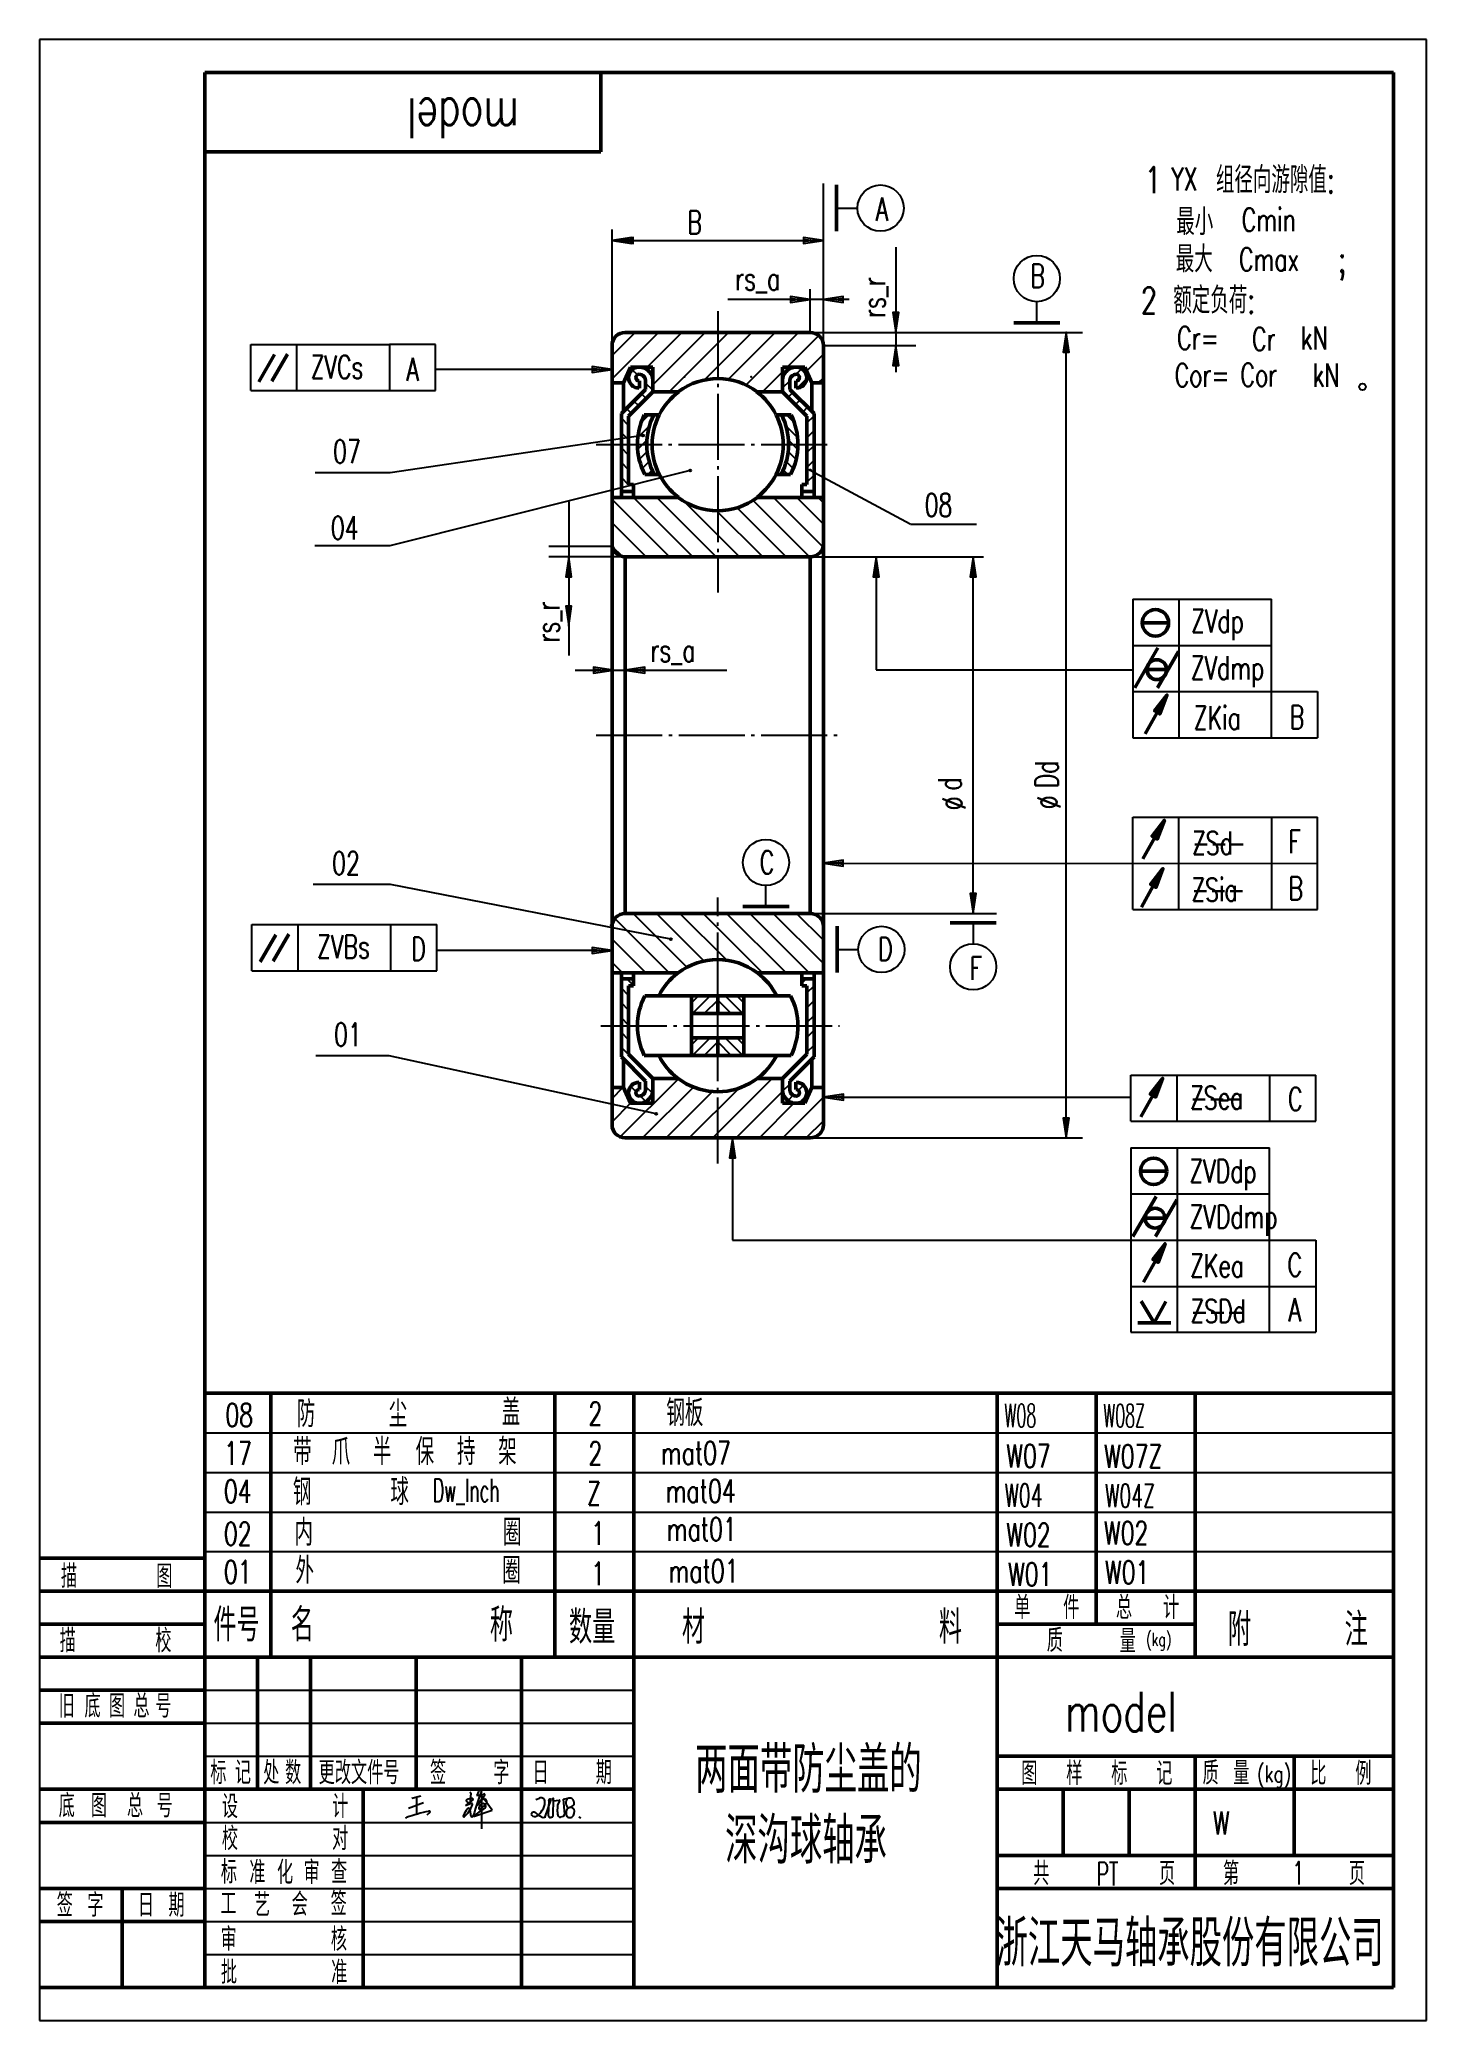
# Model space of a CAD drawing. Header units: millimetres. Extents: x 325 to 535, y 382 to 682.
import ezdxf
from ezdxf.enums import TextEntityAlignment as Align

# ---------------------------------------------------------------- set-up
doc = ezdxf.new("R2010")
doc.units = ezdxf.units.MM
doc.linetypes.add('CENTER', pattern=[12.5, 10, -1, 0.5, -1])
doc.layers.add('1', color=7, linetype='Continuous', lineweight=50)
doc.layers.add('51', color=7, linetype='Continuous', lineweight=50)
for name, color, linetype in [('2', 7, 'Continuous'), ('3', 7, 'CENTER'), ('50', 7, 'Continuous'), ('52', 7, 'Continuous'), ('56', 7, 'Continuous'), ('6', 7, 'Continuous')]:
    doc.layers.add(name, color=color, linetype=linetype)
doc.styles.add('HZ', font='txt.shx', dxfattribs={"width": 0.7, "bigfont": 'HZTXT.shx'})

# ---------------------------------------------------------------- blocks, each defined once
blk = doc.blocks.new('BLK', base_point=(1, 0))
for points in [[(0, 0), (1, 0), (0, 0.15), (0, -0.15), (1, 0)], [(0, 0.07), (0.5, 0), (0, -0.07)]]:
    blk.add_lwpolyline(points)
blk = doc.blocks.new('*X4')
at = {"color": 0}
for p, q in [((90.9, 156.59), (88.22, 159.26)), ((92.02, 157.23), (89.99, 159.26)), ((92.02, 159), (91.76, 159.26)), ((89.13, 156.59), (88.07, 157.65))]:
    blk.add_line(p, q, dxfattribs=at)
blk = doc.blocks.new('JZ', base_point=(74.06, 131.06))
at = {"layer": '1'}
blk.add_line((74.32, 131.19), (81.32, 131.19), dxfattribs=at)
at = {"layer": '2'}
blk.add_line((77.82, 131.19), (77.82, 134.36), dxfattribs=at)
blk.add_circle((77.82, 137.86), 3.5, dxfattribs=at)

msp = doc.modelspace()

# ---------------------------------------------------------------- linework, layer by layer
for p, q in [((381.06, 413.74), (383.34, 414.57)), ((381.56, 415.22), (382.91, 415.6)), ((382.24, 415.41), (382.27, 412.79)), ((390.84, 415.03), (389.68, 414.13)), ((389.68, 414.13), (390.55, 414.45)), ((390.32, 414.36), (389.83, 414.76)), ((390.47, 416.01), (390.32, 414.36)), ((391.65, 416.25), (391.41, 415.62)), ((391.41, 415.62), (391.65, 415.68)), ((391.65, 414.25), (391.59, 414.22)), ((392.6, 415.68), (391.65, 414.25)), ((392.08, 415.61), (392.08, 414.21)), ((393.71, 413.4), (392.08, 415.61)), ((392.08, 414.21), (392.08, 410.58)), ((392.52, 415.59), (392.52, 415.59)), ((400.34, 415.01), (400.88, 415.23)), ((401.76, 412.42), (402.64, 415.05)), ((402.32, 414.86), (402.2, 412.62)), ((402.32, 414.81), (402.41, 415.06)), ((402.38, 414.97), (402.32, 414.86)), ((402.64, 415.05), (402.49, 415.1)), ((402.85, 415.14), (402.85, 414.92)), ((402.85, 414.92), (402.96, 414.81)), ((402.94, 412.55), (403, 415.17)), ((402.96, 414.81), (403.86, 414.94)), ((403.6, 414.04), (403.58, 413.17)), ((403.87, 414.68), (403.66, 414.33)), ((404.5, 415.08), (405.37, 415.26)), ((404.7, 412.8), (404.5, 415.08)), ((380.61, 412.25), (380.75, 412.3)), ((384.28, 413.05), (383.8, 412.67)), ((391.05, 412.48), (393.71, 413.4)), ((404.57, 412.57), (404.7, 412.8)), ((404.94, 412.99), (404.92, 412.75)), ((406.85, 412.4), (407.12, 412.24))]:
    msp.add_line(p, q)
for centre, radius, start, end in [((386.65, 415.66), 4.32, 311.0887, 341.1894), ((389.92, 414.87), 0.146, 108.9005, 231.3566), ((391.24, 411.01), 4.22, 98.0147, 108.9005), ((390.32, 415.98), 0.158, 8.4526, 76.3178), ((390.6, 414.31), 0.149, 25.1165, 110.1467), ((390.67, 415.03), 0.164, 359.1714, 98.0147), ((390.62, 414.32), 0.129, 334.8835, 25.1165), ((409.98, 408.27), 19.57, 155.9856, 167.0617), ((391.53, 414.33), 0.123, 142.0603, 296.5518), ((392.89, 413.27), 1.84, 97.9203, 142.0603), ((391.92, 416.12), 0.3, 104.5678, 155.7329), ((391.09, 418.62), 3, 280.8167, 287.7524), ((392.26, 413.72), 0.559, 146.2304, 188.9942), ((392.37, 413.78), 0.623, 92.3397, 156.2051), ((391.95, 416.28), 0.162, 341.7541, 127.877), ((391.63, 418.32), 2.58, 278.1439, 288.0077), ((367.65, 443.65), 38.61, 309.1906, 310.6534), ((392.32, 413.99), 0.422, 299.3726, 86.8303), ((392.46, 415.72), 0.148, 296.7182, 98.9714), ((392.48, 414.67), 0.449, 315.446, 70.7293), ((401.14, 414.75), 0.544, 16.1691, 119.0695), ((399.74, 414.59), 1.95, 332.46, 9.3489), ((402.46, 415.01), 0.0932, 71.5751, 202.9028), ((402.87, 415.17), 0.039, 246.1543, 1.1942), ((402.95, 415.17), 0.0456, 358.8058, 181.1942), ((404, 414.12), 0.402, 147.7091, 191.0393), ((403.87, 414.87), 0.0678, 339.2267, 98.1254), ((405.92, 414.09), 2.13, 159.2267, 163.8831), ((405.67, 414.51), 0.818, 126.699, 245.1597), ((405.49, 414.41), 0.813, 70.374, 112.0226), ((404.82, 415.42), 1.75, 293.59, 317.5758), ((405.36, 414.49), 0.791, 341.2845, 59.7018), ((388.86, 389.98), 23.74, 101.5909, 109.97), ((384.18, 413.14), 0.138, 319.3716, 130.6623), ((391.71, 411.92), 2.42, 137.0124, 164.1275), ((389.02, 412.51), 0.365, 348.9199, 11.6617), ((389.44, 412.44), 0.0632, 179.0259, 317.3946), ((390.15, 413.45), 0.246, 50.3484, 149.0956), ((387.89, 412.74), 2.58, 357.3548, 20.508), ((390.78, 412.67), 0.32, 188.7009, 224.4563), ((390.66, 412.55), 0.154, 224.4563, 309.5218), ((390.48, 412.77), 0.437, 309.5218, 344.3994), ((404.05, 394.94), 21.95, 121.6827, 126.774), ((391, 412.59), 0.113, 215.4201, 292.7069), ((391.86, 413.74), 0.186, 213.9675, 354.8577), ((400.03, 412.67), 0.436, 39.2816, 162.2178), ((400.02, 412.9), 0.415, 192.5394, 247.1049), ((400.16, 413.23), 0.775, 247.1049, 312.8996), ((402.32, 414.93), 2.78, 225.2956, 244.4912), ((398.11, 415.44), 3.79, 312.8996, 332.46), ((401.45, 412.86), 0.548, 234.6731, 305.3269), ((402.48, 412.6), 0.283, 176.7409, 283.0907), ((388, 474.86), 64.2, 283.0907, 283.3752), ((402.82, 412.52), 0.123, 283.3752, 12.5836), ((404.94, 413.14), 1.35, 178.8058, 208.5522), ((403.99, 412.62), 0.273, 208.5522, 288.9695), ((404.73, 410.45), 2.02, 97.8003, 108.9695), ((404.44, 412.58), 0.128, 277.8003, 352.1659), ((405.59, 413.13), 0.69, 41.1882, 195.3509), ((405.45, 412.82), 0.534, 161.8165, 240.4494), ((405.49, 413.11), 0.813, 247.9774, 289.626), ((405.12, 413.2), 1.07, 307.1571, 21.2451)]:
    msp.add_arc(centre, radius, start, end)
at = {"layer": '1'}
for p, q in [((530.18, 676.57), (350.18, 676.57)), ((350.18, 676.57), (350.18, 386.57)), ((410.18, 664.57), (410.18, 676.57)), ((530.18, 386.57), (530.18, 676.57)), ((350.18, 664.57), (410.18, 664.57)), ((445.87, 659.56), (445.87, 652.56)), ((413.87, 637.23), (441.87, 637.23)), ((472.69, 638.7), (479.69, 638.7)), ((358.4, 629.76), (360.77, 633.88)), ((360.36, 629.86), (362.72, 633.95)), ((411.87, 629.73), (411.87, 635.23)), ((443.87, 629.73), (443.87, 635.23)), ((414.65, 631.98), (413.61, 629.6)), ((418.05, 631.98), (414.65, 631.98)), ((418.05, 628.21), (418.05, 631.98)), ((437.68, 628.21), (437.68, 631.98)), ((437.68, 631.98), (441.08, 631.98)), ((441.08, 631.98), (442.12, 629.6)), ((411.87, 610.73), (411.87, 629.73)), ((413.61, 629.6), (411.87, 629.6)), ((413.28, 624.93), (416.95, 628.6)), ((413.61, 629.6), (413.61, 625.25)), ((414.38, 624.54), (418.05, 628.21)), ((416.01, 629.88), (416.01, 628.78)), ((416.95, 628.6), (416.95, 629.75)), ((418.05, 628.23), (421.99, 628.23)), ((437.68, 628.23), (433.74, 628.23)), ((441.35, 624.54), (437.68, 628.21)), ((438.78, 628.6), (438.78, 629.75)), ((442.45, 624.93), (438.78, 628.6)), ((439.72, 629.88), (439.72, 628.78)), ((442.12, 629.6), (442.12, 625.25)), ((442.12, 629.6), (443.87, 629.6)), ((443.87, 610.73), (443.87, 629.73)), ((413.28, 612.23), (413.28, 624.93)), ((414.38, 614.16), (414.38, 624.54)), ((419.01, 624.73), (416.75, 624.73)), ((436.72, 624.73), (438.98, 624.73)), ((441.35, 614.19), (441.35, 624.54)), ((442.45, 612.23), (442.45, 624.93)), ((419.01, 615.73), (416.82, 615.73)), ((436.72, 615.73), (438.91, 615.73)), ((411.87, 612.23), (421.87, 612.23)), ((415.14, 613.11), (413.28, 613.11)), ((415.14, 614.19), (414.38, 614.19)), ((415.14, 612.23), (415.14, 614.19)), ((443.87, 612.23), (433.87, 612.23)), ((440.6, 614.19), (441.35, 614.19)), ((440.6, 612.23), (440.6, 614.19)), ((440.6, 613.11), (442.45, 613.11)), ((411.87, 610.73), (411.87, 605.23)), ((443.87, 610.73), (443.87, 605.23)), ((411.87, 605.23), (411.87, 581.23)), ((413.87, 603.23), (413.87, 581.23)), ((413.87, 603.23), (427.87, 603.23)), ((441.87, 603.23), (427.87, 603.23)), ((441.87, 603.23), (441.87, 581.23)), ((443.87, 605.23), (443.87, 581.23)), ((492.15, 593.24), (496.15, 593.24)), ((491.01, 583.39), (494.51, 589.45)), ((494.45, 583.38), (497.65, 588.91)), ((492.86, 586.15), (495.86, 586.15)), ((411.87, 547.23), (411.87, 581.23)), ((413.87, 549.23), (413.87, 581.23)), ((441.87, 549.23), (441.87, 581.23)), ((443.87, 547.23), (443.87, 581.23)), ((494.42, 579.67), (492.61, 576.45)), ((413.87, 549.23), (427.87, 549.23)), ((441.87, 549.23), (427.87, 549.23)), ((358.58, 541.89), (360.95, 546.01)), ((360.54, 541.99), (362.9, 546.08)), ((411.87, 541.73), (411.87, 547.23)), ((443.87, 541.73), (443.87, 547.23)), ((445.97, 547.28), (445.97, 540.28)), ((470.06, 547.83), (463.06, 547.83)), ((411.87, 541.73), (411.87, 522.73)), ((411.87, 540.23), (421.87, 540.23)), ((413.28, 540.23), (413.28, 527.52)), ((415.14, 540.23), (415.14, 538.26)), ((443.87, 540.23), (433.87, 540.23)), ((440.6, 540.23), (440.6, 538.26)), ((442.45, 540.23), (442.45, 527.52)), ((443.87, 520.13), (443.87, 541.73)), ((415.14, 539.34), (413.28, 539.34)), ((415.14, 538.26), (414.38, 538.26)), ((414.38, 538.26), (414.38, 527.91)), ((440.6, 539.34), (442.45, 539.34)), ((440.6, 538.26), (441.35, 538.26)), ((441.35, 538.26), (441.35, 527.91)), ((416.82, 536.73), (438.91, 536.73)), ((423.92, 536.72), (423.92, 530.4)), ((423.92, 534.05), (431.81, 534.05)), ((427.87, 536.73), (427.87, 534.05)), ((427.87, 534.05), (427.87, 536.73)), ((431.81, 536.72), (431.81, 530.4)), ((423.92, 530.4), (431.81, 530.4)), ((423.92, 530.4), (423.92, 527.73)), ((427.87, 530.4), (427.87, 527.73)), ((427.87, 530.4), (427.87, 527.73)), ((431.81, 530.4), (431.81, 527.73)), ((413.28, 527.52), (416.95, 523.85)), ((413.61, 522.85), (413.61, 527.2)), ((414.38, 527.91), (418.05, 524.24)), ((416.75, 527.73), (438.98, 527.73)), ((441.35, 527.91), (437.68, 524.24)), ((442.45, 527.52), (438.78, 523.85)), ((442.12, 522.85), (442.12, 527.2)), ((413.61, 522.85), (411.87, 522.85)), ((411.87, 522.73), (411.87, 517.23)), ((414.65, 520.47), (413.61, 522.85)), ((416.01, 522.57), (416.01, 523.67)), ((416.95, 523.85), (416.95, 522.7)), ((418.05, 524.24), (418.05, 520.47)), ((418.05, 524.22), (421.99, 524.22)), ((437.68, 524.22), (433.74, 524.22)), ((437.68, 524.24), (437.68, 520.47)), ((438.78, 523.85), (438.78, 522.7)), ((439.72, 522.57), (439.72, 523.67)), ((441.08, 520.47), (442.12, 522.85)), ((442.12, 522.85), (443.87, 522.85)), ((418.05, 520.47), (414.65, 520.47)), ((437.68, 520.47), (441.08, 520.47)), ((443.87, 520.13), (443.87, 517.23)), ((413.87, 515.23), (441.87, 515.23)), ((491.88, 510.17), (495.88, 510.17)), ((490.74, 500.31), (494.24, 506.37)), ((494.18, 500.3), (497.38, 505.84)), ((492.59, 503.07), (495.59, 503.07)), ((494.15, 496.59), (492.34, 493.37)), ((350.18, 476.57), (530.18, 476.57)), ((360.18, 476.57), (360.18, 436.57)), ((403.18, 476.57), (403.18, 436.57)), ((415.18, 476.57), (415.18, 436.57)), ((470.18, 476.57), (470.18, 386.57)), ((485.18, 476.57), (485.18, 441.57)), ((500.18, 476.57), (500.18, 436.57)), ((325.18, 451.57), (350.18, 451.57)), ((325.18, 446.57), (350.18, 446.57)), ((350.18, 446.57), (530.18, 446.57)), ((325.18, 441.57), (350.18, 441.57)), ((470.18, 441.57), (500.18, 441.57)), ((325.18, 436.57), (350.18, 436.57)), ((350.18, 436.57), (530.18, 436.57)), ((358.18, 436.57), (358.18, 416.57)), ((366.18, 436.57), (366.18, 416.57)), ((382.18, 436.57), (382.18, 416.57)), ((398.18, 436.57), (398.18, 416.57)), ((415.18, 436.57), (415.18, 386.57)), ((325.18, 431.57), (350.18, 431.57)), ((325.18, 426.57), (350.18, 426.57)), ((470.18, 421.57), (530.18, 421.57)), ((500.18, 421.57), (500.18, 401.57)), ((515.18, 421.57), (515.18, 406.57)), ((325.18, 416.57), (350.18, 416.57)), ((350.18, 416.57), (415.18, 416.57)), ((374.18, 416.57), (374.18, 386.57)), ((398.18, 416.57), (398.18, 386.57)), ((470.18, 416.57), (530.18, 416.57)), ((480.18, 416.57), (480.18, 406.57)), ((490.18, 416.57), (490.18, 406.57)), ((325.18, 411.57), (350.18, 411.57)), ((470.18, 406.57), (530.18, 406.57)), ((325.18, 401.57), (350.18, 401.57)), ((337.68, 401.57), (337.68, 386.57)), ((470.18, 401.57), (530.18, 401.57)), ((325.18, 396.57), (350.18, 396.57)), ((325.18, 386.57), (530.18, 386.57))]:
    msp.add_line(p, q, dxfattribs=at)
for centre, radius in [((494.15, 593.24), 2), ((494.36, 586.15), 1.5), ((493.88, 510.17), 2), ((494.09, 503.07), 1.5)]:
    msp.add_circle(centre, radius, dxfattribs=at)
for centre, radius, start, end in [((413.87, 635.23), 2, 90, 180), ((441.87, 635.23), 2, 0, 90), ((415.98, 630.38), 1.6, 90, 270), ((415.98, 630.38), 0.5, 90, 270), ((415.95, 629.87), 2.11, 354.5639, 90), ((415.95, 629.87), 1.01, 354.5639, 90), ((427.87, 620.23), 10, 53.2074, 126.2736), ((439.78, 629.87), 2.11, 90, 185.4361), ((439.78, 629.87), 1.01, 90, 185.4361), ((439.75, 630.38), 1.6, 270, 90), ((439.75, 630.38), 0.5, 270, 90), ((427.87, 620.23), 9.93, 126.2736, 152.7028), ((427.87, 620.23), 9.93, 27.2972, 53.7264), ((425.64, 620.29), 9.93, 153.497, 207.3745), ((427.06, 620.29), 9.93, 153.497, 207.3745), ((427.87, 620.23), 9.93, 153.0621, 206.9379), ((427.87, 620.23), 9.93, 333.0621, 26.9379), ((428.67, 620.29), 9.93, 332.6255, 26.503), ((430.09, 620.29), 9.93, 332.6255, 26.503), ((427.87, 620.23), 9.93, 206.9379, 233.1301), ((427.87, 620.23), 9.93, 306.8699, 333.0621), ((427.87, 620.23), 10, 233.1301, 306.8699), ((413.87, 605.23), 2, 180, 270), ((441.87, 605.23), 2, 270, 0), ((413.87, 547.23), 2, 90, 180), ((441.87, 547.23), 2, 0, 90), ((427.87, 532.23), 10, 126.8699, 153.2563), ((427.87, 532.23), 10, 53.1301, 126.8699), ((427.87, 532.23), 10, 26.7437, 53.1301), ((425.64, 532.16), 9.93, 152.6255, 206.503), ((430.09, 532.16), 9.93, 333.497, 27.3745), ((427.87, 532.23), 10, 206.7437, 233.2074), ((427.87, 532.23), 10, 298.9144, 333.2563), ((415.98, 522.07), 1.6, 90, 270), ((415.98, 522.07), 0.5, 90, 270), ((415.95, 522.58), 2.11, 270, 5.4361), ((415.95, 522.58), 1.01, 270, 5.4361), ((427.87, 532.23), 10, 233.2074, 298.9144), ((439.78, 522.58), 2.11, 174.5639, 270), ((439.78, 522.58), 1.01, 174.5639, 270), ((439.75, 522.07), 1.6, 270, 90), ((439.75, 522.07), 0.5, 270, 90), ((413.87, 517.23), 2, 180, 270), ((441.87, 517.23), 2, 270, 0)]:
    msp.add_arc(centre, radius, start, end, dxfattribs=at)
at = {"layer": '2'}
for p, q in [((535.18, 681.57), (325.18, 681.57)), ((325.18, 681.57), (325.18, 381.57)), ((535.18, 381.57), (535.18, 681.57)), ((443.87, 635.29), (443.87, 659.76)), ((445.87, 656.06), (449.04, 656.06)), ((411.87, 635.29), (411.87, 652.8)), ((411.87, 651.15), (443.87, 651.15)), ((476.19, 638.7), (476.19, 641.88)), ((411.87, 630.19), (418.9, 637.23)), ((411.87, 633.73), (415.36, 637.23)), ((417.19, 631.98), (422.43, 637.23)), ((418.05, 629.31), (425.97, 637.23)), ((420.51, 628.23), (429.51, 637.23)), ((425.83, 630.02), (433.04, 637.23)), ((429.45, 630.1), (436.58, 637.23)), ((432.15, 629.26), (440.11, 637.23)), ((438.4, 631.98), (443.17, 636.75)), ((441.93, 637.23), (483.13, 637.23)), ((357.15, 628.42), (357.15, 635.42)), ((357.15, 635.42), (364.15, 635.42)), ((364.15, 635.42), (378.15, 635.42)), ((364.15, 628.42), (364.15, 635.42)), ((385.15, 635.42), (378.15, 635.42)), ((378.15, 635.42), (378.15, 628.42)), ((385.15, 628.42), (385.15, 635.42)), ((441.34, 631.39), (443.87, 633.91)), ((480.65, 518.23), (480.65, 634.23)), ((408.87, 631.6), (385.15, 631.6)), ((415.71, 630.8), (414.93, 631.58)), ((417.69, 631.06), (417.14, 631.61)), ((434.65, 628.23), (437.68, 631.26)), ((439.74, 630.88), (440.6, 631.74)), ((439.89, 628.79), (441.35, 630.24)), ((441.12, 631.16), (441.14, 631.18)), ((443.1, 629.6), (443.87, 630.37)), ((357.15, 628.42), (364.15, 628.42)), ((364.15, 628.42), (378.15, 628.42)), ((378.15, 628.42), (385.15, 628.42)), ((415.36, 628.9), (414.5, 629.76)), ((417.05, 627.21), (416.31, 627.95)), ((418.05, 628.46), (416.95, 629.56)), ((437.68, 628.82), (438.77, 629.91)), ((438.5, 627.39), (439.24, 628.14)), ((439.62, 626.27), (440.36, 627.01)), ((414.38, 623.15), (413.28, 624.25)), ((414.81, 624.97), (414.07, 625.71)), ((415.93, 626.09), (415.19, 626.83)), ((416.26, 623.56), (417.43, 624.73)), ((416.26, 623.56), (417.43, 624.73)), ((439.47, 623.56), (438.3, 624.73)), ((440.74, 625.15), (441.49, 625.89)), ((441.35, 623.51), (442.45, 624.61)), ((416.55, 621.62), (378.29, 615.94)), ((414.04, 621.24), (413.28, 622)), ((414.38, 620.9), (414.04, 621.24)), ((415.76, 621.29), (417.51, 623.04)), ((439.97, 621.29), (438.22, 623.04)), ((441.35, 621.26), (442.45, 622.36)), ((414.38, 618.66), (413.28, 619.76)), ((415.74, 619.5), (417.15, 620.91)), ((415.98, 617.98), (417.19, 619.18)), ((439.75, 617.98), (438.54, 619.18)), ((439.99, 619.5), (438.59, 620.91)), ((441.35, 619.02), (442.45, 620.12)), ((378.29, 615.94), (366.92, 615.94)), ((423.7, 616.33), (378.23, 604.89)), ((414.38, 616.41), (413.28, 617.51)), ((414.38, 614.16), (413.28, 615.26)), ((416.41, 616.63), (417.47, 617.7)), ((417.27, 615.73), (417.93, 616.39)), ((438.47, 615.73), (437.81, 616.39)), ((439.32, 616.63), (438.26, 617.7)), ((441.35, 616.77), (442.45, 617.87)), ((441.35, 614.53), (442.45, 615.63)), ((441.87, 616.39), (456.99, 608.22)), ((414.42, 612.23), (414.42, 612.23)), ((424.1, 603.23), (415.1, 612.23)), ((427.63, 603.23), (418.63, 612.23)), ((443.8, 604.73), (436.31, 612.23)), ((443.87, 608.2), (439.85, 612.23)), ((441.31, 612.23), (441.31, 612.23)), ((442.18, 613.11), (442.45, 613.38)), ((443.8, 611.51), (443.09, 612.23)), ((420.56, 603.23), (411.87, 611.92)), ((431.17, 603.23), (422.77, 611.62)), ((434.7, 603.23), (427.7, 610.23)), ((438.24, 603.23), (430.8, 610.67)), ((441.77, 603.23), (433.22, 611.78)), ((417.03, 603.23), (411.87, 608.39)), ((457.07, 608.2), (467.07, 608.2)), ((378.23, 604.89), (366.86, 604.89)), ((413.45, 603.27), (411.91, 604.8)), ((441.84, 603.23), (468.11, 603.23)), ((451.87, 600.23), (451.87, 586.11)), ((466.56, 552.23), (466.56, 600.23)), ((490.71, 596.82), (511.71, 596.82)), ((490.71, 596.82), (490.71, 575.82)), ((497.71, 596.82), (497.71, 575.82)), ((511.71, 575.82), (511.71, 596.82)), ((490.71, 589.82), (511.71, 589.82)), ((451.87, 586.11), (490.71, 586.11)), ((490.71, 582.82), (518.71, 582.82)), ((518.71, 582.82), (518.71, 575.82)), ((490.71, 575.82), (518.71, 575.82)), ((378.32, 553.63), (366.59, 553.63)), ((420.78, 545.33), (378.32, 553.63)), ((423.21, 541.08), (415.06, 549.23)), ((425.81, 542.01), (418.6, 549.23)), ((429.23, 542.13), (422.13, 549.23)), ((434.67, 540.23), (425.67, 549.23)), ((438.21, 540.23), (429.21, 549.23)), ((441.74, 540.23), (432.74, 549.23)), ((443.87, 541.64), (436.28, 549.23)), ((443.87, 545.17), (439.81, 549.23)), ((441.93, 549.23), (470.1, 549.23)), ((357.33, 547.55), (385.33, 547.55)), ((357.33, 540.55), (357.33, 547.55)), ((364.33, 540.55), (364.33, 547.55)), ((378.33, 547.55), (378.33, 540.55)), ((385.33, 540.55), (385.33, 547.55)), ((420.53, 540.23), (412.29, 548.46)), ((466.56, 547.83), (466.56, 544.65)), ((408.87, 543.6), (385.33, 543.6)), ((416.99, 540.23), (411.87, 545.35)), ((445.97, 543.78), (449.15, 543.78)), ((357.33, 540.55), (385.33, 540.55)), ((413.46, 540.23), (411.87, 541.82)), ((414.42, 540.23), (414.42, 540.23)), ((441.31, 540.23), (441.31, 540.23)), ((414.38, 536.81), (413.28, 537.91)), ((415.14, 538.31), (414.1, 539.34)), ((440.6, 538.67), (441.26, 539.34)), ((441.35, 537.18), (442.45, 538.28)), ((414.38, 534.57), (413.28, 535.67)), ((441.35, 534.93), (442.45, 536.03)), ((414.38, 532.32), (413.28, 533.42)), ((414.38, 530.08), (413.28, 531.18)), ((441.35, 532.69), (442.45, 533.79)), ((441.35, 530.44), (442.15, 531.24)), ((442.15, 531.24), (442.45, 531.54)), ((418.05, 524.16), (413.28, 528.93)), ((441.35, 528.2), (442.45, 529.3)), ((378.13, 527.68), (367.01, 527.68)), ((418.54, 518.86), (378.13, 527.68)), ((411.87, 521.2), (413.51, 522.85)), ((413.11, 515.37), (421.96, 524.22)), ((415.5, 522.22), (414.7, 523.03)), ((416.5, 515.23), (424.2, 522.92)), ((417.98, 521.99), (416.95, 523.02)), ((420.04, 515.23), (427.07, 522.26)), ((423.57, 515.23), (431.11, 522.77)), ((427.11, 515.23), (436.1, 524.22)), ((430.64, 515.23), (437.68, 522.26)), ((437.69, 522.29), (438.78, 523.38)), ((440.09, 522.44), (440.86, 523.22)), ((411.87, 517.66), (414.68, 520.47)), ((416.99, 520.74), (416.14, 521.59)), ((434.18, 515.23), (439.42, 520.47)), ((437.71, 515.23), (443.87, 521.38)), ((438.53, 520.88), (439.32, 521.68)), ((440.6, 520.72), (441.11, 521.22)), ((441.12, 521.29), (441.14, 521.27)), ((441.25, 515.23), (443.87, 517.84)), ((441.93, 515.23), (483.13, 515.23)), ((490.44, 513.74), (511.44, 513.74)), ((490.44, 513.74), (490.44, 492.72)), ((497.44, 513.74), (497.44, 492.72)), ((511.44, 492.72), (511.44, 513.74)), ((430.11, 512.23), (430.11, 499.74)), ((490.44, 506.74), (511.44, 506.74)), ((430.11, 499.74), (518.44, 499.74)), ((518.44, 499.74), (518.44, 492.72)), ((490.44, 492.74), (518.44, 492.74)), ((350.18, 470.57), (530.18, 470.57)), ((350.18, 470.57), (530.18, 470.57)), ((350.18, 464.57), (530.18, 464.57)), ((350.18, 458.57), (530.18, 458.57)), ((350.18, 452.57), (530.18, 452.57)), ((350.18, 431.57), (415.18, 431.57)), ((350.18, 426.57), (415.18, 426.57)), ((350.18, 421.57), (415.18, 421.57)), ((350.18, 411.57), (415.18, 411.57)), ((350.18, 406.57), (415.18, 406.57)), ((350.18, 401.57), (415.18, 401.57)), ((350.18, 396.57), (415.18, 396.57)), ((350.18, 391.57), (415.18, 391.57)), ((325.18, 381.57), (535.18, 381.57))]:
    msp.add_line(p, q, dxfattribs=at)
at = {"layer": '2', "linetype": 'ByBlock'}
for p, q in [((454.86, 650.15), (454.86, 631.21)), ((447.78, 642.22), (429.41, 642.22)), ((441.87, 637.23), (441.87, 643.77)), ((443.87, 635.23), (457.86, 635.23)), ((405.3, 611.56), (405.3, 588.31)), ((411.91, 604.8), (402.3, 604.8)), ((413.91, 603.23), (402.3, 603.23)), ((406.3, 586.06), (429.23, 586.06))]:
    msp.add_line(p, q, dxfattribs=at)
at = {"layer": '2'}
for centre, radius in [((452.54, 656.06), 3.5), ((476.19, 645.38), 3.5), ((525.5, 628.99), 0.5), ((416.55, 621.62), 0.15), ((416.55, 621.62), 0.15), ((423.7, 616.33), 0.15), ((441.87, 616.39), 0.1), ((452.65, 543.78), 3.5), ((420.78, 545.33), 0.15), ((466.56, 541.15), 3.5), ((418.54, 518.86), 0.15)]:
    msp.add_circle(centre, radius, dxfattribs=at)
at = {"layer": '2', "linetype": 'ByBlock'}
for p in [(480.65, 637.23), (454.86, 635.23), (422.82, 630.48), (432.91, 630.48), (405.3, 592.77), (412.06, 586.06), (413.85, 586.06), (413.85, 586.06), (413.87, 549.23), (411.7, 547.44), (411.87, 517.66), (411.87, 517.66), (443.87, 517.23), (443.87, 517.23), (413.87, 515.23), (413.87, 515.23), (441.87, 515.23), (441.87, 515.23)]:
    msp.add_point(p, dxfattribs=at)
at = {"layer": '3'}
for p, q in [((427.87, 640.45), (427.87, 597.85)), ((409.44, 620.23), (445.42, 620.23)), ((409.46, 576.23), (446.17, 576.23)), ((427.87, 511.34), (427.87, 551.65)), ((410.18, 532.23), (446.3, 532.23))]:
    msp.add_line(p, q, dxfattribs=at)
at = {"layer": '51'}
for p, q in [((494.04, 560.72), (492.24, 557.5)), ((493.83, 553.39), (492.02, 550.17)), ((493.77, 521.63), (491.96, 518.4)), ((493.98, 487.24), (492, 490.51)), ((493.98, 487.24), (495.73, 490.43)), ((491.49, 487.24), (496.48, 487.24))]:
    msp.add_line(p, q, dxfattribs=at)
at = {"layer": '52'}
for p, q in [((490.71, 563.81), (518.71, 563.81)), ((490.71, 549.81), (490.71, 563.81)), ((497.71, 549.81), (497.71, 563.81)), ((511.71, 563.81), (511.71, 549.81)), ((518.71, 549.81), (518.71, 563.81)), ((446.87, 556.86), (518.71, 556.78)), ((490.71, 549.81), (518.71, 549.81)), ((490.42, 524.75), (518.42, 524.75)), ((490.42, 517.75), (490.42, 524.75)), ((497.42, 517.75), (497.42, 524.75)), ((511.42, 524.75), (511.42, 517.75)), ((518.42, 517.75), (518.42, 524.75)), ((446.63, 521.4), (490.44, 521.4)), ((490.42, 517.75), (518.42, 517.75)), ((490.44, 492.82), (490.44, 485.82)), ((497.44, 492.82), (497.44, 485.82)), ((511.44, 485.82), (511.44, 492.82)), ((518.44, 492.82), (518.44, 485.82)), ((490.44, 485.82), (518.44, 485.82))]:
    msp.add_line(p, q, dxfattribs=at)

# ---------------------------------------------------------------- block references
at = {"layer": '1', "xscale": 3.00000000000003, "yscale": 3, "zscale": 3, "rotation": 60.74709990298155}
for p in [(495.89, 582.29), (495.62, 499.21)]:
    msp.add_blockref('BLK', p, dxfattribs=at)
at = {"layer": '2', "xscale": 3, "yscale": 3, "zscale": 3}
for p, rotation in [((411.87, 651.15), 180), ((412.09, 651.15), 180), ((451.87, 603.23), 90), ((466.56, 603.23), 90), ((466.56, 549.23), 270), ((480.65, 515.23), 270), ((430.11, 515.23), 90)]:
    msp.add_blockref('BLK', p, dxfattribs=dict(at, rotation=rotation))
at = {"layer": '2', "color": 0, "linetype": 'ByBlock', "xscale": 3, "yscale": 3, "zscale": 3}
for p in [(443.87, 651.15), (441.87, 642.22)]:
    msp.add_blockref('BLK', p, dxfattribs=at)
at = {"layer": '2', "color": 0, "linetype": 'ByBlock', "xscale": 3, "yscale": 3, "zscale": 3, "rotation": 180}
msp.add_blockref('BLK', (443.87, 642.22), dxfattribs=at)
at = {"layer": '2', "linetype": 'ByBlock', "xscale": 3, "yscale": 3, "zscale": 3}
for p, rotation in [((454.86, 637.23), 270), ((480.65, 637.23), 90), ((454.86, 635.23), 90), ((405.3, 603.23), 90), ((405.3, 592.77), 270), ((413.85, 586.06), 180)]:
    msp.add_blockref('BLK', p, dxfattribs=dict(at, rotation=rotation))
at = {"layer": '2', "xscale": 3, "yscale": 3, "zscale": 3}
for p in [(411.87, 631.6), (411.87, 543.6)]:
    msp.add_blockref('BLK', p, dxfattribs=at)
at = {"layer": '2', "linetype": 'ByBlock', "xscale": 3, "yscale": 3, "zscale": 3}
msp.add_blockref('BLK', (412.06, 586.06), dxfattribs=at)
at = {"layer": '2'}
msp.add_blockref('JZ', (431.42, 550.14), dxfattribs=at)
at = {"layer": '2', "xscale": -1, "rotation": 180}
for p in [(335.85, 693.32), (335.85, 686.99)]:
    msp.add_blockref('*X4', p, dxfattribs=at)
at = {"layer": '2', "rotation": 180}
for p in [(519.89, 693.32), (519.89, 686.99)]:
    msp.add_blockref('*X4', p, dxfattribs=at)
at = {"layer": '51', "xscale": 3.00000000000003, "yscale": 3, "zscale": 3, "rotation": 60.74709990298155}
for p in [(495.51, 563.34), (495.29, 556.01), (495.24, 524.24)]:
    msp.add_blockref('BLK', p, dxfattribs=at)
at = {"layer": '52', "yscale": 3, "zscale": 3}
for p, xscale, rotation in [((443.87, 556.86), 3.000000000000019, 179.9337353240406), ((443.9, 521.4), 3, 180)]:
    msp.add_blockref('BLK', p, dxfattribs=dict(at, xscale=xscale, rotation=rotation))

# ---------------------------------------------------------------- texts
at = {"layer": '2', "style": 'HZ'}
for s, height, width, p in [('1   组径向游隙值:', 4, 0.7, (492.57, 658.32)), ('A', 3.5, 0.7, (451.82, 654.15)), ('最小      ', 4, 0.7, (497.31, 651.98)), ('最大       ;', 4, 0.7, (497.23, 646.31)), ('B', 3.5, 0.7, (475.23, 644.05)), ('2 额定负荷:', 4, 0.7, (491.97, 640.08)), ('Cr=     kN', 3.5, 0.7, (497.45, 634.62)), ('A', 3.5, 0.7, (380.73, 629.89)), ('Cor=     kN', 3.5, 0.7, (497.07, 629.01)), ('07', 3.5, 0.7, (369.62, 617.44)), ('08', 3.5, 0.7, (459.2, 609.33)), ('04', 3.5, 0.7, (369.29, 605.88)), ('B', 3.5, 0.7, (514.5, 577.21)), ('02', 3.5, 0.7, (369.49, 555.09)), ('C', 3.5, 0.7, (434.24, 555.22)), ('D', 3.5, 0.7, (381.46, 542.12)), ('D', 3.5, 0.7, (452.17, 542.1)), ('F', 3.5, 0.7, (466.01, 539.16)), ('01', 3.5, 0.7, (369.76, 529.14)), ('C', 3.5, 0.7, (514.16, 494.26)), ('08', 3.5, 0.7, (353.31, 471.53)), ('防', 4, 0.7, (364.14, 471.42)), ('尘', 4, 0.7, (378.06, 471.42)), ('盖', 4, 0.7, (395.17, 471.69)), ('2', 3.5, 0.7, (408.3, 471.7)), ('钢板 ', 4, 0.7, (420.09, 471.57)), ('17', 3.5, 0.7, (353.13, 465.7)), ('带  ', 4, 0.7, (363.57, 465.7)), ('爪 ', 4, 0.7, (369.4, 465.7)), (' 半', 4, 0.7, (373.16, 465.7)), ('  保 ', 4, 0.7, (377.13, 465.7)), (' 持', 4, 0.7, (385.89, 465.7)), ('  架', 4, 0.7, (389.64, 465.7)), ('2', 3.5, 0.7, (408.3, 465.7)), ('04', 3.5, 0.7, (353.09, 459.96)), ('钢', 4, 0.7, (363.54, 459.59)), ('球', 4, 0.7, (378.3, 459.62)), ('02', 3.5, 0.7, (353.09, 453.51)), ('内', 4, 0.7, (363.78, 453.47)), ('圈', 4, 0.7, (395.33, 453.47)), ('1', 3.5, 0.7, (408.69, 453.6)), ('1', 3.5, 0.7, (408.69, 453.6)), ('描', 3.5, 0.7, (328.41, 447.08)), ('图', 3.5, 0.7, (342.85, 447.08)), ('01', 3.5, 0.7, (353.09, 447.74)), ('外', 4, 0.7, (363.93, 447.7)), ('圈', 4, 0.7, (395.25, 447.7)), ('1', 3.5, 0.7, (408.69, 447.49)), ('件号', 5, 0.7, (351.51, 438.96)), ('名', 5, 0.7, (363.21, 438.96)), ('称', 5, 0.7, (393.37, 438.96)), ('数量', 5, 0.7, (405.35, 438.62)), ('材', 5, 0.7, (422.46, 438.62)), ('料', 5, 0.7, (461.36, 438.62)), ('单', 3.5, 0.7, (472.76, 442.36)), ('件', 3.5, 0.7, (480.18, 442.36)), ('总', 3.5, 0.7, (488.17, 442.36)), ('计', 3.5, 0.7, (495.3, 442.36)), ('描', 3.5, 0.7, (328.22, 437.32)), ('校', 3.5, 0.7, (342.7, 437.32)), ('质', 3.5, 0.7, (477.7, 437.37)), ('附', 5, 0.7, (505.13, 438.28)), ('注', 5, 0.7, (522.81, 438.28)), ('量', 3.5, 0.7, (488.74, 437.26)), ('(kg)', 2, 0.7, (492.73, 438.28)), ('旧', 3.5, 0.7, (328.07, 427.43)), ('底', 3.5, 0.7, (331.97, 427.43)), ('图', 3.5, 0.7, (335.68, 427.43)), ('总', 3.5, 0.7, (339.38, 427.43)), ('号', 3.5, 0.7, (342.7, 427.43)), ('两面带防尘盖的', 7, 0.7, (424.46, 416.04)), ('标', 3.5, 0.7, (351.03, 417.34)), ('记', 3.5, 0.7, (354.74, 417.34)), ('处', 3.5, 0.7, (359.04, 417.34)), ('数', 3.5, 0.7, (362.35, 417.34)), ('更改文件号', 3.5, 0.7, (367.43, 417.34)), ('签   字', 3.5, 0.7, (384.3, 417.34)), ('日   期', 3.5, 0.7, (399.82, 417.34)), ('图  样  标  记', 3.5, 0.7, (473.83, 417.23)), ('质 量', 3.5, 0.7, (501.29, 417.29)), ('比  例', 3.5, 0.7, (517.6, 417.23)), ('底', 3.5, 0.7, (328.07, 412.33)), ('图', 3.5, 0.7, (332.94, 412.33)), ('总', 3.5, 0.7, (338.41, 412.33)), ('号', 3.5, 0.7, (342.9, 412.33)), ('设      计', 3.5, 0.7, (352.78, 412.21)), ('校      对', 3.5, 0.7, (352.78, 407.36)), ('深沟球轴承', 7, 0.7, (428.99, 405.33)), ('共       页', 3.5, 0.7, (475.63, 402.07)), ('第       页', 3.5, 0.7, (504.38, 402.07)), ('1', 3.5, 0.6, (514.9, 402.13)), ('签 字', 3.5, 0.7, (327.77, 397.28)), ('日 期', 3.5, 0.7, (340.06, 397.28)), ('审      核', 3.5, 0.7, (352.59, 392.11)), ('批      准', 3.5, 0.7, (352.63, 387.11))]:
    msp.add_text(s, height=height, dxfattribs=dict(at, width=width)).set_placement(p)
at = {"layer": '2', "style": 'HZ', "width": 0.7}
for p in [(465.41, 564.85), (479.79, 565.01)]:
    msp.add_text('%%C', height=3.5, rotation=90, dxfattribs=at).set_placement(p)
at = {"layer": '2', "style": 'HZ', "width": 0.688541}
msp.add_text('(kg)', height=2.5, dxfattribs=at).set_placement((509.56, 417.66), (514.72, 417.66), align=Align.FIT)
at = {"layer": '2', "color": 0, "style": 'HZ', "width": 0.7}
for s, p in [('标      查', (352.62, 402.3)), ('准 ', (356.94, 402.23)), (' 化', (358.94, 402.23)), (' 审', (362.97, 402.23)), ('工      签', (352.55, 397.5)), ('艺', (357.64, 397.3)), ('会', (363.34, 397.41))]:
    msp.add_text(s, height=3.5, dxfattribs=at).set_placement(p)
at = {"layer": '2', "style": 'HZ', "width": 0.7}
msp.add_text('浙江天马轴承股份有限公司', height=7, dxfattribs=at).set_placement((499.33, 389.75), align=Align.CENTER)
at = {"layer": '50', "style": 'HZ', "width": 0.7}
for p in [(499.69, 558.15), (499.58, 551.08), (499.38, 519.57), (499.46, 487.25)]:
    msp.add_text('---', height=3.5, dxfattribs=at).set_placement(p)
at = {"layer": '52', "style": 'HZ', "width": 0.7}
for s, p in [('F', (514.31, 558.35)), ('B', (514.31, 551.27)), ('C', (514.24, 519.38)), ('A', (514.32, 487.45))]:
    msp.add_text(s, height=3.5, dxfattribs=at).set_placement(p)
at = {"layer": '56', "style": 'HZ', "width": 0.7}
for s, p in [('ZSd', (499.69, 558.15)), ('ZSia', (499.58, 551.08)), ('ZSea', (499.38, 519.57)), ('ZSDd', (499.46, 487.25))]:
    msp.add_text(s, height=3.5, dxfattribs=at).set_placement(p)
at = {"layer": '6', "style": 'HZ', "width": 0.7}
for s, height, rotation, p in [('model', 6, 180, (397.77, 672.64)), ('rs_r', 3.5, 90, (453.25, 639.41)), ('rs_r', 3.5, 90, (403.89, 590.27)), ('Dd', 3.5, 90, (479.43, 568.17)), ('d', 3.5, 90, (464.76, 567.83))]:
    msp.add_text(s, height=height, rotation=rotation, dxfattribs=at).set_placement(p)
at = {"layer": '6', "style": 'HZ'}
for s, height, width, p in [('YX', 3.5, 0.7, (496.57, 658.7)), ('B', 3.5, 0.7, (423.27, 652.14)), ('Cmin', 3.5, 0.7, (507.23, 652.54)), ('Cmax', 3.5, 0.7, (506.81, 646.54)), ('rs_a', 3.5, 0.7, (430.51, 643.63)), ('Cr', 3.5, 0.7, (508.78, 634.48)), ('ZVCs', 3.5, 0.7, (366.22, 630.23)), ('Cor', 3.5, 0.7, (507.03, 629.06)), ('ZVdp', 3.5, 0.7, (499.57, 591.76)), ('rs_a', 3.5, 0.7, (417.67, 587.34)), ('ZVdmp', 3.5, 0.7, (499.51, 584.67)), ('ZKia', 3.5, 0.7, (499.96, 577.1)), ('ZVBs', 3.5, 0.7, (367.21, 542.46)), ('ZVDdp', 3.5, 0.7, (499.3, 508.46)), ('ZVDdmp', 3.5, 0.7, (499.32, 501.56)), ('ZKea', 3.5, 0.7, (499.39, 494.14)), ('W08', 3.5, 0.5, (471.3, 471.43)), ('W08Z', 3.5, 0.5, (486.27, 471.42)), ('mat07', 3.5, 0.7, (419.27, 465.77)), ('W07', 3.5, 0.7, (471.58, 465.32)), ('W07Z', 3.5, 0.7, (486.39, 465.27)), ('Dw_Inch', 3.5, 0.55, (384.71, 460.09)), ('Z', 3.5, 0.7, (408.09, 459.62)), ('mat04', 3.5, 0.7, (420, 460.01)), ('W04', 3.5, 0.6, (471.3, 459.35)), ('W04Z', 3.5, 0.6, (486.53, 459.28)), ('mat01', 3.5, 0.7, (420.16, 454.22)), ('W02', 3.5, 0.7, (471.58, 453.36)), ('W02', 3.5, 0.7, (486.36, 453.63)), ('mat01', 3.5, 0.7, (420.43, 447.9)), ('W01', 3.5, 0.7, (471.85, 447.39)), ('W01', 3.5, 0.7, (486.51, 447.67)), ('model', 6, 0.7, (480.47, 425.34)), ('W', 3.5, 0.7, (502.88, 409.72)), ('PT', 3.5, 0.6, (485.21, 402.02))]:
    msp.add_text(s, height=height, dxfattribs=dict(at, width=width)).set_placement(p)

doc.saveas('drawing.dxf')
